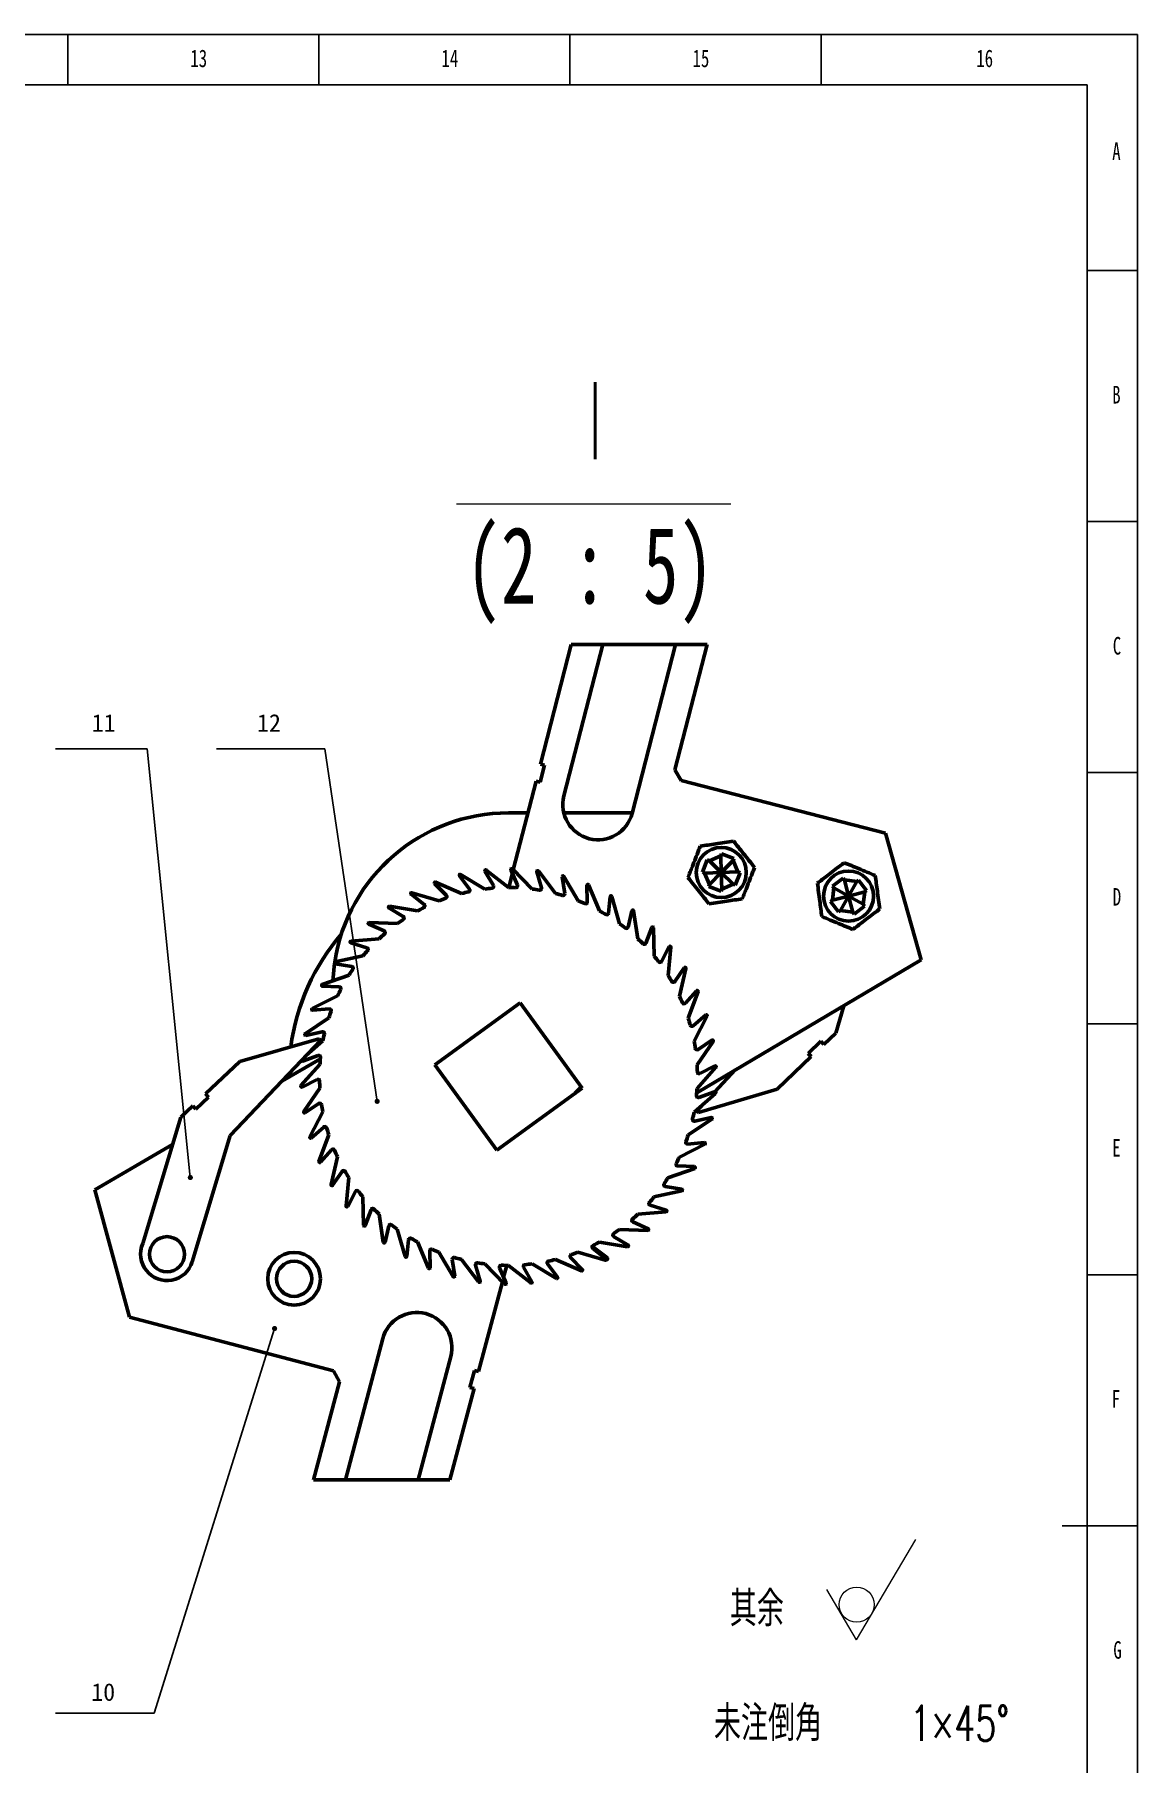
# Model space of a CAD drawing. Header units: millimetres. Extents: x 0 to 4205, y 0 to 2970.
# Drawn here: x 3107 to 4205, y 1248 to 2970 of the extents above; entities that cross this region are included whole.
import ezdxf

# ---------------------------------------------------------------- set-up
doc = ezdxf.new("R2010")
doc.units = ezdxf.units.MM
doc.header["$LTSCALE"] = 5
doc.layers.add('10', color=7, linetype='Continuous')
doc.layers.add('5', color=7, linetype='Continuous')
doc.styles.add('SLDTEXTSTYLE0', font='TXT', dxfattribs={"width": 0.7, "bigfont": 'bigfont'})
doc.styles.add('SLDTEXTSTYLE1', font='TXT', dxfattribs={"width": 0.62, "bigfont": 'bigfont'})
doc.styles.add('SLDTEXTSTYLE4', font='TXT', dxfattribs={"width": 0.7})
doc.styles.add('SLDTEXTSTYLE6', font='TXT', dxfattribs={"width": 0.678571})
doc.dimstyles.new('ISO-25', dxfattribs={"dimtxt": 2.5, "dimasz": 2.5, "dimexe": 1.25, "dimexo": 0.625, "dimtad": 1, "dimtxsty": 'Standard', "dimcen": 2.5, "dimadec": 0, "dimazin": 0, "dimtfac": 1, "dimtmove": 0, "dimatfit": 3, "dimfxl": 1, "dimarcsym": 0})

# ---------------------------------------------------------------- blocks, each defined once
blk = doc.blocks.new('SW_NOTE_0')
at = {"color": 0, "linetype": 'Continuous', "lineweight": 0}
blk.add_line((-5.719, -1.026), (6.774, -1.026), dxfattribs=at)
at = {"color": 0, "linetype": 'Continuous', "lineweight": 0, "char_height": 3.5, "attachment_point": 2}
for s, insert, style in [('I', (0.602, 4.512), 'SLDTEXTSTYLE1'), ('(2 : 5)', (0.351, -2.065), 'SLDTEXTSTYLE6')]:
    blk.add_mtext(s, dxfattribs=dict(at, insert=insert, style=style))
blk = doc.blocks.new('SW_SFSYMBOL_0')
at = {"color": 0, "linetype": 'Continuous', "lineweight": 0}
for q in [(5.8989, 6.4995), (-2.94945, 1.49975)]:
    blk.add_line((0, -3.5), q, dxfattribs=at)
blk.add_circle((0, 0), 1.75, dxfattribs=at)

msp = doc.modelspace()

# ---------------------------------------------------------------- hatches: boundary and pattern name
at = {"layer": '10', "lineweight": 50}
h = msp.add_hatch(dxfattribs=at)
h.set_pattern_fill('ANSI31', color=256, scale=43.75, style=0)
h.set_pattern_definition([(45, (-17335.06, -16707.2), (-98.22155, 98.22155), [])])
h.paths.add_polyline_path([(3590.49, 2005.765), (3505.499, 1944.109), (3567.156, 1859.118), (3652.147, 1920.775)], flags=0)

# ---------------------------------------------------------------- linework, layer by layer
at = {"lineweight": 50}
for p, q in [((3610.604, 2243.553), (3641.163, 2362.735)), ((3634.09, 2211.845), (3672.779, 2362.735)), ((3745.044, 2362.735), (3701.896, 2194.459)), ((3776.659, 2362.735), (3744.601, 2237.707)), ((3610.496, 2225.515), (3614.842, 2242.466)), ((3614.842, 2242.466), (3610.604, 2243.553)), ((3583.602, 2138.244), (3606.258, 2226.602)), ((3606.258, 2226.602), (3610.496, 2225.515)), ((3750.904, 2227.058), (3744.601, 2237.707)), ((3750.904, 2227.058), (3954.324, 2174.9)), ((3578.823, 2194.942), (3598.14, 2194.942)), ((3633.97, 2194.942), (3702.02, 2194.942)), ((3954.324, 2174.9), (3989.661, 2048.497)), ((3790.139, 2152.214), (3778.804, 2147.251)), ((3790.936, 2154.251), (3790.139, 2152.214)), ((3790.139, 2152.214), (3790.675, 2135.563)), ((3803.16, 2149.472), (3790.936, 2154.251)), ((3555.422, 2136.92), (3563.799, 2122.473)), ((3578.957, 2120.567), (3556.72, 2138.046)), ((3581.235, 2138.24), (3587.734, 2122.857)), ((3581.272, 2139), (3581.272, 2139)), ((3602.535, 2119.066), (3582.663, 2139.196)), ((3607.009, 2136.315), (3611.53, 2120.239)), ((3625.738, 2114.623), (3608.546, 2137.084)), ((3776.766, 2148.048), (3771.987, 2135.824)), ((3771.987, 2135.824), (3774.024, 2135.027)), ((3774.024, 2135.027), (3790.675, 2135.563)), ((3774.024, 2135.027), (3778.988, 2123.692)), ((3778.804, 2147.251), (3776.766, 2148.048)), ((3778.804, 2147.251), (3790.675, 2135.563)), ((3778.988, 2123.692), (3790.675, 2135.563)), ((3802.363, 2147.435), (3790.675, 2135.563)), ((3807.326, 2136.099), (3790.675, 2135.563)), ((3802.547, 2123.875), (3790.675, 2135.563)), ((3791.211, 2118.912), (3790.675, 2135.563)), ((3802.363, 2147.435), (3803.16, 2149.472)), ((3807.326, 2136.099), (3802.363, 2147.435)), ((3804.584, 2123.079), (3809.363, 2135.303)), ((3809.363, 2135.303), (3807.326, 2136.099)), ((3505.306, 2124.676), (3517.012, 2112.766)), ((3532.168, 2114.69), (3506.282, 2126.09)), ((3529.979, 2132.374), (3540.1, 2119.091)), ((3555.378, 2119.1), (3531.125, 2133.655)), ((3579.07, 2120.566), (3582.708, 2134.754)), ((3632.339, 2131.175), (3634.809, 2114.659)), ((3648.201, 2107.306), (3633.96, 2131.745)), ((3656.825, 2122.901), (3657.205, 2106.205)), ((3669.571, 2097.232), (3658.505, 2123.263)), ((3778.988, 2123.692), (3778.191, 2121.654)), ((3778.191, 2121.654), (3790.415, 2116.875)), ((3790.415, 2116.875), (3791.211, 2118.912)), ((3791.211, 2118.912), (3802.547, 2123.875)), ((3802.547, 2123.875), (3804.584, 2123.079)), ((3902.892, 2120.257), (3901.273, 2107.989)), ((3911.976, 2129.979), (3901.561, 2121.992)), ((3901.561, 2121.992), (3902.892, 2120.257)), ((3902.892, 2120.257), (3917.417, 2112.099)), ((3913.307, 2128.243), (3911.976, 2129.979)), ((3925.575, 2126.624), (3913.307, 2128.243)), ((3913.307, 2128.243), (3917.417, 2112.099)), ((3925.575, 2126.624), (3917.417, 2112.099)), ((3927.311, 2127.955), (3925.575, 2126.624)), ((3935.297, 2117.54), (3927.311, 2127.955)), ((3488.311, 2097.361), (3460.403, 2101.966)), ((3481.792, 2113.946), (3494.899, 2103.597)), ((3509.695, 2107.405), (3482.584, 2115.471)), ((3680.081, 2111.623), (3678.366, 2095.011)), ((3689.509, 2084.559), (3681.793, 2111.772)), ((3901.273, 2107.989), (3899.537, 2106.657)), ((3899.537, 2106.657), (3907.523, 2096.242)), ((3901.273, 2107.989), (3917.417, 2112.099)), ((3909.259, 2097.573), (3917.417, 2112.099)), ((3933.562, 2116.209), (3917.417, 2112.099)), ((3931.943, 2103.941), (3917.417, 2112.099)), ((3921.527, 2095.954), (3917.417, 2112.099)), ((3922.858, 2094.218), (3933.274, 2102.205)), ((3931.943, 2103.941), (3933.562, 2116.209)), ((3933.274, 2102.205), (3931.943, 2103.941)), ((3933.562, 2116.209), (3935.297, 2117.54)), ((3439.702, 2084.113), (3454.971, 2077.349)), ((3468.355, 2084.717), (3440.09, 2085.787)), ((3459.809, 2100.354), (3474.109, 2091.729)), ((3701.739, 2097.519), (3697.956, 2081.253)), ((3707.701, 2069.487), (3703.457, 2097.452)), ((3907.523, 2096.242), (3909.259, 2097.573)), ((3909.259, 2097.573), (3921.527, 2095.954)), ((3921.527, 2095.954), (3922.858, 2094.218)), ((3450.141, 2069.671), (3421.964, 2067.19)), ((3721.46, 2080.812), (3715.668, 2065.149)), ((3723.862, 2052.253), (3723.155, 2080.53)), ((3433.956, 2052.46), (3406.313, 2046.468)), ((3421.79, 2065.481), (3437.786, 2060.683)), ((3738.931, 2061.765), (3731.221, 2046.951)), ((3737.734, 2033.131), (3740.578, 2061.273)), ((3420.056, 2033.357), (3393.382, 2023.948)), ((3405.673, 2045.321), (3404.047, 2027.71)), ((3406.354, 2044.75), (3422.825, 2041.996)), ((3753.877, 2040.678), (3744.371, 2026.947)), ((3749.101, 2012.42), (3755.449, 2039.984)), ((3989.661, 2048.497), (3766.252, 1916.274)), ((3392.967, 2022.606), (3392.967, 2022.606)), ((3393.638, 2022.248), (3410.324, 2021.58)), ((3766.062, 2017.885), (3754.911, 2005.454)), ((3757.782, 1990.448), (3767.535, 2016.998)), ((3383.132, 1998.601), (3383.132, 1998.601)), ((3408.66, 2012.663), (3383.375, 1999.984)), ((3383.842, 1998.33), (3400.481, 1999.758)), ((3505.499, 1944.109), (3590.49, 2005.765)), ((3590.49, 2005.765), (3652.147, 1920.775)), ((3904.726, 1975.632), (3912.696, 2002.946)), ((3399.947, 1990.703), (3376.451, 1974.956)), ((3775.295, 1993.743), (3762.673, 1982.808)), ((3763.641, 1967.561), (3776.645, 1992.68)), ((3391.97, 1968.669), (3301.724, 1873.586)), ((3311.43, 1947.214), (3389.965, 1969.779)), ((3377.122, 1973.373), (3393.45, 1976.875)), ((3394.056, 1967.825), (3377.468, 1953.39)), ((3389.965, 1969.779), (3391.97, 1968.669)), ((3766.585, 1944.12), (3782.635, 1967.411)), ((3781.428, 1968.636), (3767.536, 1959.368)), ((3889.846, 1967.45), (3877.202, 1955.352)), ((3892.871, 1964.289), (3889.846, 1967.45)), ((3892.871, 1964.289), (3904.726, 1975.632)), ((3277.275, 1915.041), (3311.43, 1947.214)), ((3353.129, 1927.746), (3391.526, 1950.069)), ((3373.582, 1947.77), (3389.343, 1953.292)), ((3846.323, 1919.753), (3880.226, 1952.191)), ((3877.202, 1955.352), (3880.226, 1952.191)), ((3391.078, 1944.388), (3372.236, 1923.292)), ((3373.279, 1921.926), (3388.224, 1929.379)), ((3567.156, 1859.118), (3505.499, 1944.109)), ((3766.568, 1920.495), (3785.41, 1941.591)), ((3784.367, 1942.957), (3769.423, 1935.504)), ((3804.474, 1938.896), (3784.141, 1917.136)), ((3280.275, 1911.857), (3267.537, 1899.858)), ((3277.275, 1915.041), (3280.275, 1911.857)), ((3391.061, 1920.763), (3375.012, 1897.472)), ((3652.147, 1920.775), (3567.156, 1859.118)), ((3763.591, 1897.059), (3784.928, 1915.627)), ((3767.966, 1896.577), (3846.323, 1919.753)), ((3784.064, 1917.113), (3768.304, 1911.592)), ((3252.593, 1891.792), (3264.537, 1903.042)), ((3267.537, 1899.858), (3264.537, 1903.042)), ((3376.218, 1896.247), (3390.11, 1905.515)), ((3394.005, 1897.322), (3381.002, 1872.203)), ((3773.169, 1905.394), (3765.953, 1897.671)), ((3765.953, 1897.671), (3767.966, 1896.577)), ((3214.851, 1766.086), (3252.593, 1891.792)), ((3382.352, 1871.14), (3394.973, 1882.075)), ((3757.699, 1874.18), (3781.195, 1889.928)), ((3780.525, 1891.51), (3764.196, 1888.008)), ((3167.094, 1819.591), (3244.411, 1864.541)), ((3301.724, 1873.586), (3263.981, 1747.88)), ((3399.864, 1874.436), (3390.112, 1847.885)), ((3391.584, 1846.999), (3402.736, 1859.43)), ((3748.987, 1852.22), (3774.271, 1864.899)), ((3773.804, 1866.553), (3757.166, 1865.125)), ((3774.792, 1866.424), (3774.515, 1866.282)), ((3408.545, 1852.463), (3402.197, 1824.9)), ((3764.009, 1842.635), (3747.322, 1843.303)), ((3764.972, 1842.383), (3764.68, 1842.277)), ((3403.77, 1824.205), (3413.275, 1837.936)), ((3419.912, 1831.753), (3417.069, 1803.61)), ((3737.59, 1831.526), (3764.265, 1840.935)), ((3201.445, 1692.916), (3167.094, 1819.591)), ((3418.715, 1803.119), (3426.425, 1817.932)), ((3433.785, 1812.63), (3434.491, 1784.353)), ((3723.69, 1812.423), (3751.334, 1818.415)), ((3751.293, 1820.133), (3734.822, 1822.888)), ((3752.217, 1819.763), (3751.914, 1819.694)), ((3436.186, 1784.071), (3441.979, 1799.735)), ((3449.945, 1795.396), (3454.19, 1767.431)), ((3707.506, 1795.212), (3735.682, 1797.693)), ((3735.857, 1799.403), (3719.861, 1804.2)), ((3736.727, 1798.919), (3736.418, 1798.889)), ((3455.907, 1767.364), (3459.69, 1783.63)), ((3468.137, 1780.324), (3475.854, 1753.112)), ((3689.292, 1780.166), (3717.557, 1779.096)), ((3717.944, 1780.77), (3702.676, 1787.534)), ((3718.747, 1780.181), (3718.437, 1780.191)), ((3477.566, 1753.261), (3479.281, 1769.872)), ((3488.076, 1767.651), (3499.142, 1741.62)), ((3500.822, 1741.983), (3500.441, 1758.678)), ((3509.445, 1757.577), (3523.686, 1733.138)), ((3647.952, 1757.478), (3675.063, 1749.412)), ((3675.854, 1750.937), (3662.748, 1761.286)), ((3664.079, 1761.945), (3677.266, 1751.699)), ((3669.335, 1767.522), (3697.243, 1762.917)), ((3697.838, 1764.53), (3683.537, 1773.154)), ((3698.561, 1763.845), (3698.254, 1763.893)), ((3525.307, 1733.708), (3522.837, 1750.224)), ((3531.908, 1750.26), (3549.1, 1727.799)), ((3550.637, 1728.568), (3546.117, 1744.644)), ((3555.112, 1745.817), (3574.983, 1725.688)), ((3576.412, 1726.643), (3569.912, 1742.026)), ((3577.111, 1744.324), (3573.964, 1732.437)), ((3578.689, 1744.317), (3600.926, 1726.837)), ((3602.224, 1727.963), (3593.848, 1742.41)), ((3602.268, 1745.783), (3626.521, 1731.228)), ((3627.668, 1732.509), (3617.546, 1745.792)), ((3625.478, 1750.194), (3651.364, 1738.793)), ((3652.341, 1740.207), (3640.634, 1752.117)), ((3652.871, 1739.364), (3652.585, 1739.487)), ((3676.486, 1750.167), (3676.187, 1750.253)), ((3572.77, 1727.929), (3549.097, 1638.504)), ((3602.528, 1727.015), (3602.282, 1727.205)), ((3628.088, 1731.606), (3627.82, 1731.764)), ((3404.452, 1639.175), (3201.445, 1692.916)), ((3416.492, 1530.793), (3453.712, 1671.391)), ((3521.381, 1653.477), (3488.903, 1530.793)), ((3404.452, 1639.175), (3410.671, 1628.477)), ((3544.868, 1639.624), (3540.389, 1622.707)), ((3549.097, 1638.504), (3544.868, 1639.624)), ((3384.812, 1530.793), (3410.671, 1628.477)), ((3544.619, 1621.587), (3520.583, 1530.793)), ((3540.389, 1622.707), (3544.619, 1621.587))]:
    msp.add_line(p, q, dxfattribs=at)
for centre, radius in [((3790.675, 2135.563), 24.937), ((3917.417, 2112.099), 24.937), ((3238.84, 1755.428), 17.5), ((3365.395, 1730.977), 26.25), ((3365.395, 1730.977), 17.5)]:
    msp.add_circle(centre, radius, dxfattribs=at)
for centre, radius, start, end in [((3667.993, 2203.152), 35, 165.618758, 345.618747), ((3578.823, 2019.942), 175, 90, 171.392476), ((3556.179, 2137.359), 0.875, 51.830735, 210.105933), ((3582.041, 2138.581), 0.875, 44.630735, 202.905933), ((3607.851, 2136.552), 0.875, 37.430735, 195.705933), ((3505.93, 2125.289), 0.875, 66.230735, 224.505933), ((3530.675, 2132.905), 0.875, 59.030735, 217.305933), ((3538.708, 2118.031), 1.75, 282.196869, 37.305933), ((3578.823, 1932.442), 188.125, 94.996869, 97.159097), ((3562.285, 2121.595), 1.75, 274.996869, 30.105933), ((3578.823, 1932.442), 188.125, 87.796869, 89.959097), ((3586.122, 2122.176), 1.75, 267.796869, 22.905933), ((3578.823, 1932.442), 188.125, 80.596869, 82.759097), ((3609.845, 2119.765), 1.75, 260.596869, 15.705933), ((3633.204, 2131.304), 0.875, 30.230735, 188.505933), ((3657.7, 2122.921), 0.875, 23.030735, 181.305933), ((3460.26, 2101.103), 0.875, 80.630735, 238.905933), ((3482.334, 2114.633), 0.875, 73.430735, 231.705933), ((3578.823, 1932.442), 188.125, 116.596869, 118.759097), ((3493.814, 2102.224), 1.75, 296.596869, 51.705933), ((3578.823, 1932.442), 188.125, 109.396869, 111.559097), ((3515.764, 2111.539), 1.75, 289.396869, 44.505933), ((3578.823, 1932.442), 188.125, 102.196869, 104.359097), ((3578.823, 1932.442), 188.125, 73.396869, 75.559097), ((3633.078, 2114.4), 1.75, 253.396869, 8.505933), ((3578.823, 1932.442), 188.125, 66.196869, 68.359097), ((3655.456, 2106.165), 1.75, 246.196869, 1.305933), ((3680.951, 2111.533), 0.875, 15.830735, 174.105933), ((3440.057, 2084.913), 0.875, 87.830735, 246.105933), ((3578.823, 1932.442), 188.125, 123.796869, 125.959097), ((3473.205, 2090.231), 1.75, 303.796869, 58.905933), ((3578.823, 1932.442), 188.125, 58.996869, 61.159097), ((3676.625, 2095.191), 1.75, 238.996869, 354.105933), ((3578.823, 1932.442), 188.125, 51.796869, 53.959097), ((3702.592, 2097.321), 0.875, 8.630735, 166.905933), ((3578.823, 1932.442), 218.75, 139.458398, 172.298445), ((3422.041, 2066.319), 0.875, 95.030735, 253.305933), ((3578.823, 1932.442), 188.125, 130.996869, 133.159097), ((3454.262, 2075.749), 1.75, 310.996869, 66.105933), ((3696.252, 2081.65), 1.75, 231.796869, 346.905933), ((3578.823, 1932.442), 188.125, 44.596869, 46.759097), ((3722.281, 2080.508), 0.875, 1.430735, 159.705933), ((3578.823, 1932.442), 188.125, 138.196869, 140.359097), ((3437.283, 2059.007), 1.75, 318.196869, 73.305933), ((3714.026, 2065.755), 1.75, 224.596869, 339.705933), ((3578.823, 1932.442), 188.125, 37.396869, 39.559097), ((3739.707, 2061.361), 0.875, 354.230735, 152.505933), ((3406.498, 2045.613), 0.875, 102.230735, 260.505933), ((3578.823, 1932.442), 188.125, 145.396869, 147.559097), ((3422.536, 2040.269), 1.75, 325.396869, 80.505933), ((3729.669, 2047.759), 1.75, 217.396869, 332.505933), ((3578.823, 1932.442), 188.125, 30.196869, 32.359097), ((3754.596, 2040.18), 0.875, 347.030735, 145.305933), ((3393.673, 2023.123), 0.875, 109.430735, 267.705933), ((3578.823, 1932.442), 188.125, 152.596869, 154.759097), ((3410.254, 2019.831), 1.75, 332.596869, 87.705933), ((3742.933, 2027.944), 1.75, 210.196869, 325.305933), ((3766.713, 2017.3), 0.875, 339.830735, 138.105933), ((3383.767, 1999.202), 0.875, 116.630735, 274.905933), ((3578.823, 1932.442), 188.125, 159.796869, 161.959097), ((3400.63, 1998.015), 1.75, 339.796869, 94.905933), ((3578.823, 1932.442), 188.125, 22.996869, 25.159097), ((3753.608, 2006.622), 1.75, 202.996869, 318.105933), ((3578.823, 1932.442), 188.125, 15.796869, 17.959097), ((3761.527, 1984.131), 1.75, 195.796869, 310.905933), ((3775.867, 1993.082), 0.875, 332.630735, 130.905933), ((3376.938, 1974.229), 0.875, 123.830735, 282.105933), ((3393.817, 1975.164), 1.75, 346.996869, 102.105933), ((3578.823, 1932.442), 188.125, 166.996869, 169.159097), ((3578.823, 1932.442), 188.125, 8.596869, 10.759097), ((3781.914, 1967.908), 0.875, 325.430735, 123.705933), ((3373.293, 1948.596), 0.875, 208.418739, 289.305933), ((3389.921, 1951.64), 1.75, 354.196869, 109.305933), ((3578.823, 1932.442), 188.125, 174.196869, 176.359097), ((3766.565, 1960.824), 1.75, 188.596869, 303.705933), ((3389.005, 1927.813), 1.75, 1.396869, 116.505933), ((3578.823, 1932.442), 188.125, 1.396869, 3.559097), ((3768.642, 1937.07), 1.75, 181.396869, 296.505933), ((3784.758, 1942.174), 0.875, 318.230735, 116.505933), ((3372.889, 1922.709), 0.875, 138.230735, 296.505933), ((3578.823, 1932.442), 188.125, 181.396869, 183.559097), ((3767.725, 1913.243), 1.75, 174.196869, 289.305933), ((3578.823, 1932.442), 188.125, 354.196869, 356.359097), ((3784.354, 1916.287), 0.875, 311.030735, 109.305933), ((3375.732, 1896.975), 0.875, 145.430735, 303.705933), ((3391.081, 1904.059), 1.75, 8.596869, 123.705933), ((3578.823, 1932.442), 188.125, 188.596869, 190.759097), ((3578.823, 1932.442), 188.125, 346.996869, 349.159097), ((3396.119, 1880.752), 1.75, 15.796869, 130.905933), ((3578.823, 1932.442), 188.125, 195.796869, 197.959097), ((3763.829, 1889.719), 1.75, 166.996869, 282.105933), ((3780.708, 1890.655), 0.875, 303.830735, 102.105933), ((3381.779, 1871.801), 0.875, 152.630735, 310.905933), ((3404.038, 1858.261), 1.75, 22.996869, 138.105933), ((3757.016, 1866.868), 1.75, 159.796869, 274.905933), ((3578.823, 1932.442), 188.125, 339.796869, 341.959097), ((3773.879, 1865.681), 0.875, 296.630735, 94.905933), ((3390.933, 1847.583), 0.875, 159.830735, 318.105933), ((3578.823, 1932.442), 188.125, 202.996869, 205.159097), ((3747.392, 1845.052), 1.75, 152.596869, 267.705933), ((3578.823, 1932.442), 188.125, 332.596869, 334.759097), ((3763.974, 1841.761), 0.875, 289.430735, 87.705933), ((3414.714, 1836.94), 1.75, 30.196869, 145.305933), ((3578.823, 1932.442), 188.125, 210.196869, 212.359097), ((3735.11, 1824.614), 1.75, 145.396869, 260.505933), ((3578.823, 1932.442), 188.125, 325.396869, 327.559097), ((3403.05, 1824.703), 0.875, 167.030735, 325.305933), ((3427.977, 1817.124), 1.75, 37.396869, 152.505933), ((3578.823, 1932.442), 188.125, 217.396869, 219.559097), ((3578.823, 1932.442), 188.125, 318.196869, 320.359097), ((3751.148, 1819.27), 0.875, 282.230735, 80.505933), ((3417.939, 1803.523), 0.875, 174.230735, 332.505933), ((3443.62, 1799.128), 1.75, 44.596869, 159.705933), ((3578.823, 1932.442), 188.125, 224.596869, 226.759097), ((3578.823, 1932.442), 188.125, 310.996869, 313.159097), ((3720.363, 1805.876), 1.75, 138.196869, 253.305933), ((3735.605, 1798.564), 0.875, 275.030735, 73.305933), ((3435.366, 1784.375), 0.875, 181.430735, 339.705933), ((3461.395, 1783.233), 1.75, 51.796869, 166.905933), ((3578.823, 1932.442), 188.125, 231.796869, 233.959097), ((3684.441, 1774.653), 1.75, 123.796869, 238.905933), ((3578.823, 1932.442), 188.125, 303.796869, 305.959097), ((3703.385, 1789.134), 1.75, 130.996869, 246.105933), ((3717.59, 1779.97), 0.875, 267.830735, 66.105933), ((3238.84, 1755.428), 26.25, 156.045194, 343.287812), ((3455.055, 1767.563), 0.875, 188.630735, 346.905933), ((3481.021, 1769.692), 1.75, 58.996869, 174.105933), ((3578.823, 1932.442), 188.125, 238.996869, 241.159097), ((3502.191, 1758.718), 1.75, 66.196869, 181.305933), ((3578.823, 1932.442), 188.125, 246.196869, 248.359097), ((3578.823, 1932.442), 188.125, 289.396869, 291.559097), ((3663.832, 1762.659), 1.75, 116.596869, 231.705933), ((3578.823, 1932.442), 188.125, 296.596869, 298.759097), ((3665.152, 1763.327), 1.75, 117.043308, 232.152372), ((3697.386, 1763.78), 0.875, 260.630735, 58.905933), ((3476.695, 1753.35), 0.875, 195.830735, 354.105933), ((3499.947, 1741.963), 0.875, 203.030735, 1.305933), ((3524.568, 1750.483), 1.75, 73.396869, 188.505933), ((3578.823, 1932.442), 188.125, 253.396869, 255.559097), ((3547.801, 1745.118), 1.75, 80.596869, 195.705933), ((3578.823, 1932.442), 188.125, 260.596869, 262.759097), ((3571.524, 1742.707), 1.75, 87.796869, 202.905933), ((3578.823, 1932.442), 188.125, 267.796869, 269.959097), ((3595.362, 1743.288), 1.75, 94.996869, 210.105933), ((3578.823, 1932.442), 188.125, 274.996869, 277.159097), ((3618.938, 1746.853), 1.75, 102.196869, 217.305933), ((3578.823, 1932.442), 188.125, 282.196869, 284.359097), ((3641.882, 1753.344), 1.75, 109.396869, 224.505933), ((3651.717, 1739.594), 0.875, 246.230735, 44.505933), ((3675.312, 1750.25), 0.875, 253.430735, 51.705933), ((3676.729, 1751.008), 0.875, 253.877174, 52.152372), ((3524.442, 1733.579), 0.875, 210.230735, 8.505933), ((3549.795, 1728.331), 0.875, 217.430735, 15.705933), ((3575.606, 1726.302), 0.875, 224.630735, 22.905933), ((3601.467, 1727.525), 0.875, 231.830735, 30.105933), ((3626.972, 1731.978), 0.875, 239.030735, 37.305933), ((3487.546, 1662.434), 35, 345.172318, 165.172307)]:
    msp.add_arc(centre, radius, start, end, dxfattribs=at)
for points, knots in [([(3769.727, 2161.762), (3769.183, 2160.372), (3766.639, 2153.865), (3762.427, 2143.091), (3758.959, 2134.22), (3757.512, 2130.521)], [0, 0, 0, 0, 0.13672722, 0.63997008, 1, 1, 1, 1]), ([(3802.89, 2166.804), (3796.965, 2165.903), (3785.884, 2164.218), (3774.857, 2162.542), (3769.727, 2161.762)], [0, 0, 0, 0, 0.53470094, 1, 1, 1, 1]), ([(3823.838, 2140.606), (3820.095, 2145.286), (3813.096, 2154.041), (3806.131, 2162.751), (3802.89, 2166.804)], [0, 0, 0, 0, 0.53469817, 1, 1, 1, 1]), ([(3811.624, 2109.364), (3813.07, 2113.064), (3816.538, 2121.935), (3820.751, 2132.708), (3823.295, 2139.215), (3823.838, 2140.606)], [0, 0, 0, 0, 0.36003232, 0.86327008, 1, 1, 1, 1]), ([(3913.049, 2145.357), (3911.865, 2144.449), (3906.32, 2140.197), (3897.141, 2133.158), (3889.583, 2127.362), (3886.43, 2124.945)], [0, 0, 0, 0, 0.136727251, 0.639968095, 1, 1, 1, 1]), ([(3944.036, 2132.511), (3938.5, 2134.806), (3928.146, 2139.098), (3917.843, 2143.37), (3913.049, 2145.357)], [0, 0, 0, 0, 0.53470033, 1, 1, 1, 1]), ([(3757.512, 2130.521), (3761.255, 2125.84), (3768.255, 2117.086), (3775.22, 2108.375), (3778.461, 2104.322)], [0, 0, 0, 0, 0.53470114, 1, 1, 1, 1]), ([(3886.43, 2124.945), (3887.211, 2119.003), (3888.67, 2107.89), (3890.123, 2096.832), (3890.798, 2091.687)], [0, 0, 0, 0, 0.534700824, 1, 1, 1, 1]), ([(3948.404, 2099.252), (3947.623, 2105.194), (3946.164, 2116.307), (3944.712, 2127.365), (3944.036, 2132.511)], [0, 0, 0, 0, 0.534702578, 1, 1, 1, 1]), ([(3778.461, 2104.322), (3784.386, 2105.223), (3795.467, 2106.908), (3806.493, 2108.584), (3811.624, 2109.364)], [0, 0, 0, 0, 0.534700173, 1, 1, 1, 1]), ([(3890.798, 2091.687), (3896.335, 2089.392), (3906.689, 2085.099), (3916.991, 2080.828), (3921.785, 2078.84)], [0, 0, 0, 0, 0.53470179, 1, 1, 1, 1]), ([(3921.785, 2078.84), (3924.937, 2081.257), (3932.495, 2087.053), (3941.675, 2094.092), (3947.219, 2098.344), (3948.404, 2099.252)], [0, 0, 0, 0, 0.36003274, 0.86327243, 1, 1, 1, 1])]:
    msp.add_open_spline(points, degree=3, knots=knots, dxfattribs=at)
at = {"layer": '5', "color": 7}
for p, q in [((4205, 2970), (0, 2970)), ((4205, 0), (4205, 2970))]:
    msp.add_line(p, q, dxfattribs=at)
at = {"layer": '5'}
for p, q in [((3140, 2970), (3140, 2920)), ((3390, 2970), (3390, 2920)), ((3640, 2970), (3640, 2920)), ((3890, 2970), (3890, 2920)), ((4205, 2735), (4155, 2735)), ((4205, 2485), (4155, 2485)), ((4205, 2235), (4155, 2235)), ((4205, 1985), (4155, 1985)), ((4205, 1735), (4155, 1735))]:
    msp.add_line(p, q, dxfattribs=at)
at = {"layer": '5', "color": 7, "lineweight": 25}
for p, q in [((4155, 2920), (125, 2920)), ((4155, 50), (4155, 2920))]:
    msp.add_line(p, q, dxfattribs=at)
at = {"layer": '5', "lineweight": 50}
for p, q in [((3641.163, 2362.735), (3776.659, 2362.735)), ((3416.492, 1530.793), (3384.812, 1530.793)), ((3384.812, 1530.793), (3520.583, 1530.793))]:
    msp.add_line(p, q, dxfattribs=at)
at = {"layer": '5', "lineweight": 25}
msp.add_line((4205, 1485), (4130, 1485), dxfattribs=at)

# ---------------------------------------------------------------- block references
at = {"color": 7, "linetype": 'Continuous', "lineweight": 0}
for name, p, xscale, yscale, zscale in [('SW_NOTE_0', (3652.038, 2525.141), 21.875, 21.875, 21.875), ('SW_SFSYMBOL_0', (3925.424, 1406.461), 10, 10, 10)]:
    msp.add_blockref(name, p, dxfattribs=dict(at, xscale=xscale, yscale=yscale, zscale=zscale))

# ---------------------------------------------------------------- texts
at = {"color": 7, "linetype": 'Continuous', "lineweight": 0, "char_height": 35, "attachment_point": 1, "style": 'SLDTEXTSTYLE0'}
for s, insert in [('其余', (3799.164, 1419.871)), ('未注倒角    1×45°', (3783.364, 1305.817))]:
    msp.add_mtext(s, dxfattribs=dict(at, insert=insert))
at = {"layer": '10', "char_height": 17.5, "attachment_point": 2, "style": 'SLDTEXTSTYLE4'}
for s, insert in [('13', (3270.444, 2955.1)), ('14', (3520.444, 2955.1)), ('15', (3770.444, 2955.1)), ('16', (4052.957, 2955.1)), ('A', (4184.102, 2862.6)), ('B', (4184.102, 2620.1)), ('C', (4184.636, 2370.1)), ('D', (4184.648, 2120.1)), ('E', (4184.089, 1870.1)), ('F', (4183.622, 1620.1)), ('G', (4185.195, 1370.1))]:
    msp.add_mtext(s, dxfattribs=dict(at, insert=insert))
at = {"layer": '5', "char_height": 17.5, "attachment_point": 1}
for s, width, insert in [('11', 68.55674, (3163.857, 2293.24)), ('12', 138.34767, (3328.448, 2293.24)), ('10', 84.90439, (3163.409, 1328.186))]:
    msp.add_mtext_dynamic_manual_height_columns(s, width=width, gutter_width=87.5, heights=[0], dxfattribs=dict(at, insert=insert))

# ---------------------------------------------------------------- leaders
at = {"layer": '5'}
for points in [[(3262.058, 1831.794), (3219.156, 2258.834), (3127.977, 2258.834)], [(3448.061, 1907.671), (3395.871, 2258.834), (3288.011, 2258.834)], [(3345.987, 1681.427), (3226.148, 1298.545), (3127.978, 1298.545)]]:
    msp.add_leader(points, dimstyle='ISO-25', override={"dimtxt": 17.5, "dimasz": 20.4, "dimexe": 10, "dimexo": 0, "dimgap": 7.62, "dimtad": 0, "dimtih": 1, "dimtoh": 1, "dimzin": 0, "dimadec": 2, "dimldrblk": 'DotSmall', "dimtzin": 0}, dxfattribs=at)

doc.saveas('drawing.dxf')
